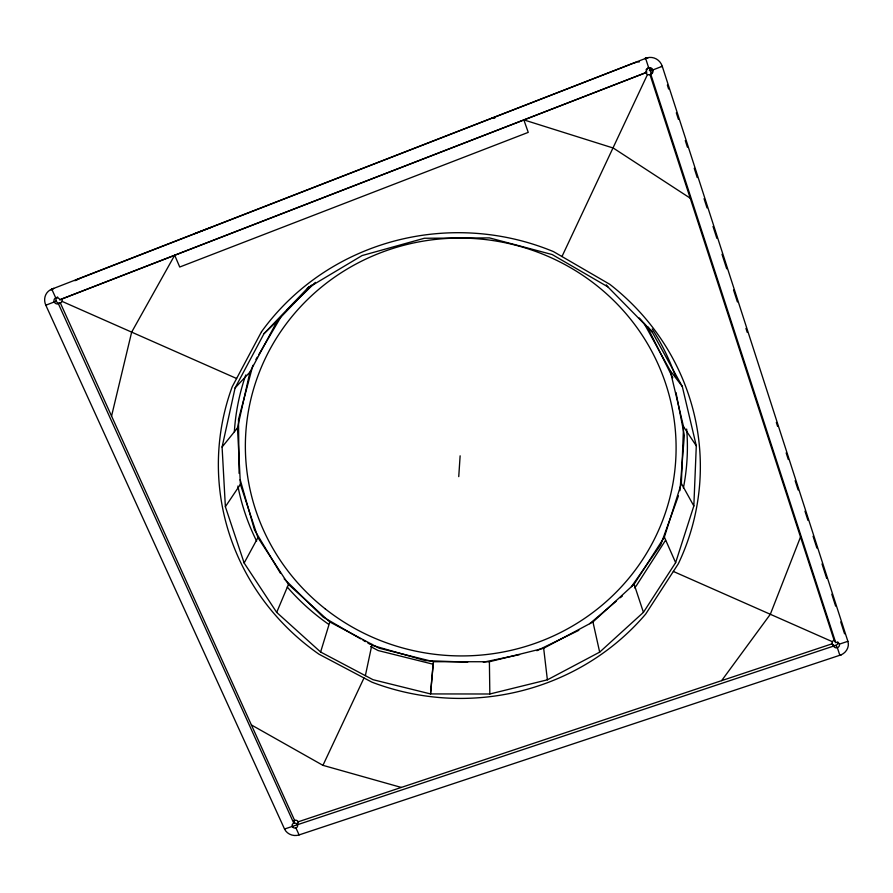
<?xml version="1.0" encoding="UTF-8"?>
<svg xmlns="http://www.w3.org/2000/svg" width="893" height="893" viewBox="0 0 893 893"><rect width="100%" height="100%" fill="white"/><g stroke="black" fill="none" stroke-linecap="round" stroke-linejoin="round"><path stroke-width="1.34" d="M311.49 285.09L277.232 320.967L249.895 372.147L237.493 427.937L240.407 484.341L257.932 537.608L288.484 584.39L329.818 621.963L379.157 648.206L433.44 661.713L489.397 661.746L543.67 648.273L592.952 621.963L634.119 584.212L664.359 537.117L681.359 483.47L683.536 426.698L670.208 370.651L643.886 323.065L647.191 326.715L672.797 377.851M309.257 286.452L264.027 333.625L235.093 387.919L222.089 447.036L225.371 506.711L244.146 563.003L276.696 612.397L320.609 652.013L372.973 679.685L430.526 693.928L489.833 693.995L547.376 679.83L599.672 652.136L643.429 612.352L675.633 562.646L693.839 505.951L696.294 445.841L682.274 386.423L652.203 332.017L647.894 326.76M458.745 476.628L460.129 455.832M679.953 490.692L684.339 435.371L675.99 392.507M433.44 661.713L430.526 693.928L433.116 664.225L378.174 650.562L370.695 646.577M365.36 675.666L371.99 644.4M111.558 416.071L131.662 332.129L174.682 255.219L179.727 267.029L528.243 132.376L523.845 119.885L613.29 148.048L690.211 198.168M297.447 824.719L298.217 821.806L832.153 643.786A2.98 2.69 -20.2 0 1 834.14 640.281L649.981 74.588L650.807 74.342A3.449 3.271 -68.5 0 0 652.883 69.933L662.26 66.294L847.881 641.319A11.966 10.794 -20.2 0 1 841.306 654.781L839.855 655.35L837.355 647.671L835.803 645.393A2.98 2.69 -20.2 0 1 832.153 643.775L833.682 646.052A2.992 2.701 -20.2 0 0 837.355 647.671A2.992 2.701 -20.2 0 0 839.353 644.154L847.881 641.319M252.875 365.315L238.498 419.431L239.09 473.368M320.609 652.013L329.818 621.963M678.446 495.838L660.731 544.786L631.463 586.656M800.519 536.994L770.324 614.284L721.644 680.622M276.696 612.397L288.484 584.39M251.402 724.949L322.942 765.346L363.998 677.966M561.965 256.548L647.492 74.51M244.146 563.003L257.932 537.608M255.911 359.488L257.262 357.189M258.613 354.889L280.715 317.316M665.586 540.22L636.285 585.808A226.755 219.946 3.8 0 1 634.499 587.884M225.371 506.711L240.407 484.341M222.089 447.036L237.493 427.937M235.093 387.919L249.895 372.147M286.653 310.128L290.593 306.321M293.551 303.475L315.396 282.389M264.027 333.625L277.232 320.967M589.726 623.682L616.148 601.268M620.334 597.718L622.421 595.944M492.657 117.753L492.043 118.155L494.744 118.244M307.315 288.272L362.089 255.554L424.387 238.252L489.442 237.895L552.209 254.561L607.832 286.843L652.203 332.017M536.894 650.707L578.82 630.313M841.306 654.781L299.099 834.922A11.229 10.002 10.7 0 1 284.532 829.028L45.822 305.216L54.261 301.946A3.237 2.98 45.6 0 0 58.391 303.776L60.344 302.95A3.215 2.969 45.7 0 0 61.84 298.954L646.644 72.355A3.449 3.271 -68.5 0 1 648.72 67.935L645.583 58.279L647.246 57.755A13.808 13.06 -68.5 0 1 662.26 66.294L661.389 66.584M58.391 303.776L293.797 823.223L294.578 820.31L60.344 302.95A3.215 2.969 45.7 0 1 56.237 301.131L54.261 301.946A3.237 2.98 45.6 0 1 55.746 297.938L51.772 289.165L647.246 57.755M56.237 301.131A3.215 2.969 45.7 0 1 57.721 297.135L55.746 297.938A3.237 2.98 45.6 0 1 59.887 299.769L61.84 298.954M74.967 280.759A12.134 11.241 46.5 0 1 77.546 279.308L634.488 62.767A12.904 12.234 -69.2 0 1 636.05 62.276M645.583 58.279L644.779 58.603A13.741 13.004 -68.5 0 1 648.151 57.788M59.887 299.769L646.644 72.355M77.546 279.308L79.31 278.638M194.92 233.519L211.418 227.257M647.905 68.203L648.72 67.935A3.449 3.271 -68.5 0 1 652.883 69.933L652.057 70.201M284.532 829.028L833.682 646.052M649.345 70.514L650.115 70.268L651.399 74.219M483.325 662.215L519.57 654.625M467.675 662.182L425.18 660.597L371.432 645.103M322.942 765.346L401.292 787.436M61.941 301.332L236.612 378.498M673.344 571.442L832.388 641.699M360.605 638.808L323.11 617.041L284.186 578.854M363.016 640.203L365.416 641.609M367.827 643.005L370.238 644.4M639.265 317.964L642.96 322.049M606.291 284.856L607.832 286.843M670.208 370.651L682.274 386.423M834.14 640.281L835.681 642.536A2.992 2.701 -20.2 0 1 839.353 644.154M683.536 426.698L696.294 445.841M280.424 573.217L254.516 529.962L240.161 479.653M681.359 483.47L693.839 505.951M295.929 827.945L299.099 834.922M664.359 537.117L675.633 562.646M634.119 584.212L643.429 612.352M650.807 74.342L835.681 642.536M667.361 85.069L668.634 89.032M676.314 112.808L678.446 119.416M685.277 140.547L687.409 147.155M694.241 168.286L697.221 177.54M704.052 198.67L707.033 207.913M713.016 226.431L716.856 238.342M721.99 254.237L726.701 268.804M733.544 289.991L737.395 301.912M745.945 328.401L747.229 332.375M776.318 422.422L777.602 426.396M786.153 452.885L788.296 459.504M795.138 480.702L798.13 489.967M804.973 511.153L807.953 520.385M813.065 536.202L816.894 548.079M822.006 563.896L826.695 578.407M831.807 594.236L835.636 606.101M840.748 621.919L844.577 633.796M592.952 621.963L599.672 652.136M543.67 648.273L547.376 679.83M489.397 661.746L489.833 693.995M648.698 67.31A12.904 12.234 -69.2 0 1 650.115 70.268M637.647 62.008A12.904 12.234 -69.2 0 1 639.265 61.952M51.035 289.935A12.882 11.877 45.7 0 1 53.759 288.406L51.772 289.165A12.937 11.933 45.6 0 0 45.822 305.216M633.784 63.057A12.848 12.178 -69.2 0 1 635.347 62.566M76.742 280.078A12.078 11.196 46.5 0 1 77.97 279.275M293.942 820.622A2.791 2.489 10.8 0 1 298.407 822.442M647.135 68.627A3.438 3.248 -68.5 0 1 651.946 69.922A3.438 3.248 -68.5 0 1 649.713 74.677A3.438 3.248 -68.5 0 1 645.684 71.741M646.019 70A3.438 3.248 -68.5 0 1 646.499 69.241M837.801 641.9A2.98 2.69 -20.2 0 1 835.803 645.393M686.65 429.053A226.755 219.946 3.8 0 1 683.413 487.913M328.222 624.006A226.755 219.946 3.8 0 1 287.256 587.025M256.626 541.091A226.755 219.946 3.8 0 1 237.895 486.049M234.357 431.743A226.755 219.946 3.8 0 1 245.787 374.96M652.169 328.981A226.755 219.946 3.8 0 1 675.8 377.393M261.493 331.761L232.202 386.781A241.021 232.816 3.8 0 0 318.924 654.167L371.923 682.163A241.021 232.816 3.8 0 0 645.717 614.027L678.356 563.717A241.021 232.816 3.8 0 0 609.807 284.331L553.459 251.603A241.021 232.816 3.8 0 0 261.493 331.761M292.647 827.018A2.813 2.5 10.7 0 0 297.447 826.639A2.813 2.5 10.7 0 0 294.5 823.078A2.813 2.5 10.7 0 0 292.647 827.018M325.03 608.702A215.392 208.895 3.8 0 0 673.411 480.724A215.392 208.895 3.8 0 0 383.744 251.58A215.392 208.895 3.8 0 0 325.03 608.702"/></g></svg>
